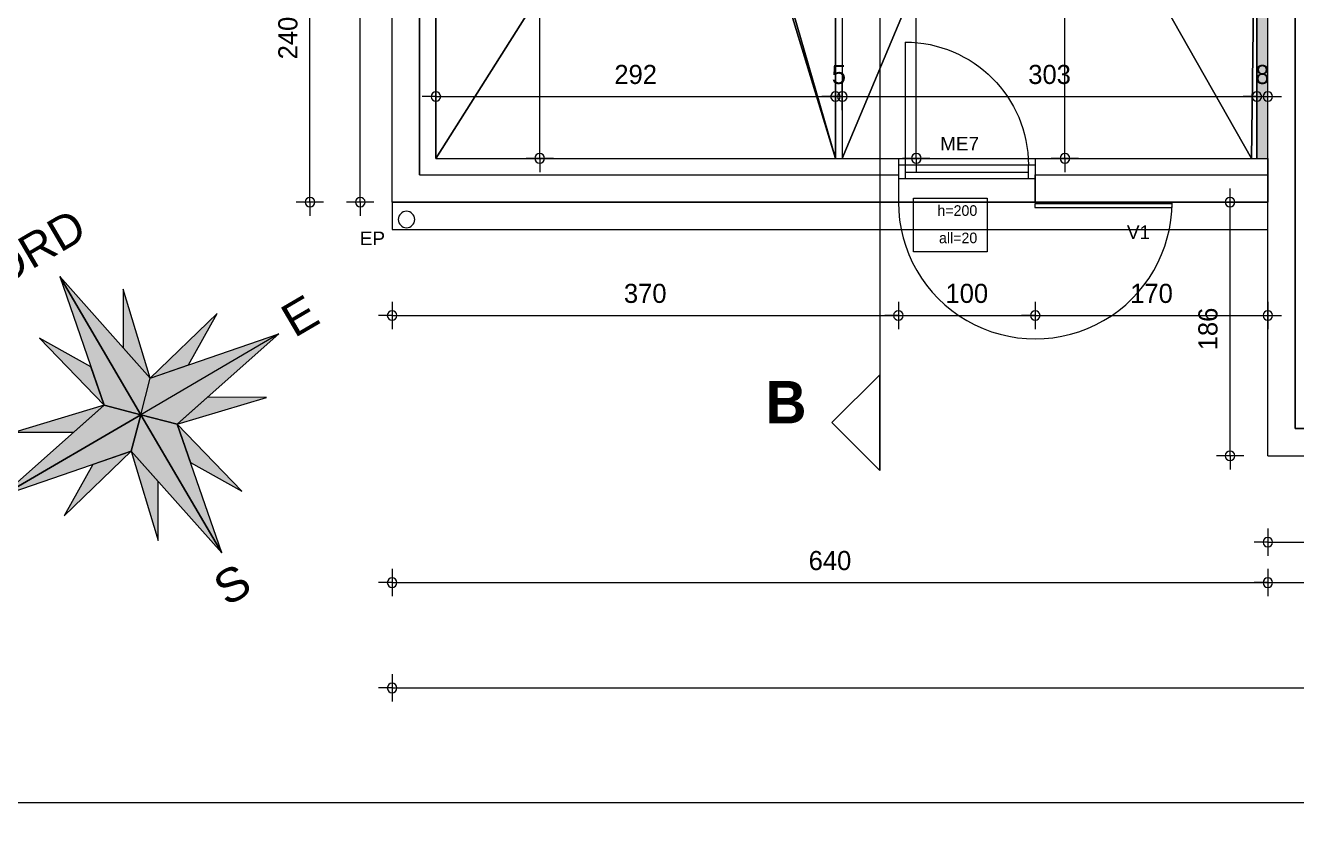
# Model space of a CAD drawing. Header units: metres. Extents: x 1.8 to 61.8, y -53.3 to -11.3.
# Drawn here: x 28.05 to 37.34, y -28.4 to -22.51 of the extents above; entities that cross this region are included whole.
import ezdxf
from ezdxf.enums import TextEntityAlignment as Align
from ezdxf.lldxf.tags import DXFTag

# ---------------------------------------------------------------- set-up
doc = ezdxf.new("R2010")
doc.units = ezdxf.units.M
doc.header["$MEASUREMENT"] = 0
for name, color, linetype in [('Calque commun', 7, 'Continuous'), ('Calque100', 7, 'Continuous'), ('Calque5', 7, 'Continuous'), ('Calque9', 7, 'Continuous'), ('Cotations', 7, 'Continuous'), ('Textes', 7, 'Continuous')]:
    doc.layers.add(name, color=color, linetype=linetype)
doc.styles.add('Arial4', font='arial.ttf', dxfattribs={"width": 1.037433, "height": 2.319387})
doc.styles.add('Arial5', font='arial.ttf', dxfattribs={"width": 1.027642, "height": 2.319387})
doc.styles.add('Arial6', font='arial.ttf', dxfattribs={"width": 0.996783, "height": 2.319387})
doc.styles.add('Arial9', font='arial.ttf', dxfattribs={"height": 0.098961})
doc.styles.add('Century Gothic10', font='GOTHIC.TTF', dxfattribs={"height": 0.077575})
doc.styles.add('Century Gothic15', font='GOTHIC.TTF', dxfattribs={"height": 0.139636})
doc.styles.add('Century Gothic6', font='GOTHICB.TTF', dxfattribs={"height": 0.31023})
tags = doc.linetypes.add('DASHDOT2', pattern=[0.5, 0.25, -0.125, 0, -0.125]).pattern_tags.tags
tags[10:11] = [DXFTag(74, 4), DXFTag(75, 0), DXFTag(340, '0'), DXFTag(46, 1.0), DXFTag(50, 0.0), DXFTag(44, 0.0), DXFTag(45, 0.0)]
tags[8:9] = [DXFTag(74, 4), DXFTag(75, 0), DXFTag(340, '0'), DXFTag(46, 1.0), DXFTag(50, 0.0), DXFTag(44, 0.0), DXFTag(45, 0.0)]
tags[6:7] = [DXFTag(74, 4), DXFTag(75, 0), DXFTag(340, '0'), DXFTag(46, 1.0), DXFTag(50, 0.0), DXFTag(44, 0.0), DXFTag(45, 0.0)]
tags[4:5] = [DXFTag(74, 4), DXFTag(75, 0), DXFTag(340, '0'), DXFTag(46, 1.0), DXFTag(50, 0.0), DXFTag(44, 0.0), DXFTag(45, 0.0)]
tags = doc.linetypes.add('HIDDEN', pattern=[0.375, 0.25, -0.125]).pattern_tags.tags
tags[6:7] = [DXFTag(74, 4), DXFTag(75, 0), DXFTag(340, '0'), DXFTag(46, 1.0), DXFTag(50, 0.0), DXFTag(44, 0.0), DXFTag(45, 0.0)]
tags[4:5] = [DXFTag(74, 4), DXFTag(75, 0), DXFTag(340, '0'), DXFTag(46, 1.0), DXFTag(50, 0.0), DXFTag(44, 0.0), DXFTag(45, 0.0)]

# ---------------------------------------------------------------- blocks, each defined once
blk = doc.blocks.new('b1000')
at = {"layer": 'Calque9', "color": 7, "linetype": 'ByBlock', "lineweight": 9}
for p, q in [((198.306, 346.166), (196.506, 336.851)), ((198.379, 335.002), (198.306, 346.166)), ((198.306, 346.166), (198.379, 335.002)), ((200.227, 336.875), (198.306, 346.166)), ((197.044, 339.633), (194.94, 343.154)), ((194.94, 343.154), (196.506, 336.851)), ((201.711, 343.198), (199.653, 339.65)), ((200.227, 336.875), (201.711, 343.198)), ((196.506, 336.851), (197.044, 339.633)), ((197.044, 339.633), (197.044, 339.633)), ((199.653, 339.65), (200.227, 336.875)), ((206.53, 338.441), (200.227, 336.875)), ((203.01, 336.337), (206.53, 338.441)), ((196.506, 336.851), (190.183, 338.335)), ((190.183, 338.335), (193.73, 336.277)), ((196.506, 336.851), (187.215, 334.93)), ((193.73, 336.277), (196.506, 336.851)), ((196.506, 336.851), (198.379, 335.002)), ((198.379, 335.002), (196.506, 336.851)), ((196.506, 336.851), (196.506, 336.851)), ((198.379, 335.002), (200.227, 336.875)), ((198.379, 335.002), (200.227, 336.875)), ((200.227, 336.875), (200.227, 336.875)), ((200.227, 336.875), (200.227, 336.875)), ((200.227, 336.875), (209.543, 335.074)), ((200.227, 336.875), (203.01, 336.337)), ((203.01, 336.337), (203.01, 336.337)), ((198.379, 335.002), (187.215, 334.93)), ((187.215, 334.93), (198.379, 335.002)), ((187.215, 334.93), (196.53, 333.129)), ((196.53, 333.129), (198.379, 335.002)), ((198.379, 335.002), (196.53, 333.129)), ((209.543, 335.074), (198.379, 335.002)), ((209.543, 335.074), (198.379, 335.002)), ((198.379, 335.002), (198.379, 335.002)), ((198.379, 335.002), (198.379, 335.002)), ((198.451, 323.838), (198.379, 335.002)), ((198.379, 335.002), (198.379, 335.002)), ((200.251, 333.154), (198.379, 335.002)), ((198.379, 335.002), (198.451, 323.838)), ((198.379, 335.002), (200.251, 333.154)), ((200.251, 333.154), (209.543, 335.074)), ((193.747, 333.667), (190.227, 331.563)), ((190.227, 331.563), (196.53, 333.129)), ((196.53, 333.129), (193.747, 333.667)), ((196.53, 333.129), (195.046, 326.806)), ((196.53, 333.129), (196.53, 333.129)), ((197.104, 330.354), (196.53, 333.129)), ((196.53, 333.129), (196.53, 333.129)), ((196.53, 333.129), (198.451, 323.838)), ((196.53, 333.129), (196.53, 333.129)), ((198.451, 323.838), (200.251, 333.154)), ((200.251, 333.154), (199.714, 330.371)), ((203.027, 333.727), (200.251, 333.154)), ((200.251, 333.154), (200.251, 333.154)), ((201.817, 326.85), (200.251, 333.154)), ((200.251, 333.154), (206.574, 331.669)), ((200.251, 333.154), (200.251, 333.154)), ((206.574, 331.669), (203.027, 333.727)), ((206.574, 331.669), (206.574, 331.669)), ((195.046, 326.806), (197.104, 330.354)), ((197.104, 330.354), (197.104, 330.354)), ((199.714, 330.371), (199.714, 330.371)), ((199.714, 330.371), (201.817, 326.85))]:
    blk.add_line(p, q, dxfattribs=at)
at = {"layer": 'Calque9', "color": 54, "linetype": 'ByBlock', "lineweight": 9}
for points in [[(198.379, 335.002), (198.306, 346.166), (196.506, 336.851)], [(199.653, 339.65), (200.227, 336.875), (201.711, 343.198)]]:
    blk.add_trace(points, dxfattribs=at)
at = {"layer": 'Calque9', "color": 51, "linetype": 'ByBlock', "lineweight": 9}
for points in [[(198.306, 346.166), (198.379, 335.002), (200.227, 336.875)], [(196.506, 336.851), (197.044, 339.633), (194.94, 343.154)]]:
    blk.add_trace(points, dxfattribs=at)
at = {"layer": 'Calque9', "color": 134, "linetype": 'ByBlock', "lineweight": 9}
for points in [[(200.227, 336.875), (203.01, 336.337), (206.53, 338.441)], [(198.379, 335.002), (200.251, 333.154), (209.543, 335.074)]]:
    blk.add_trace(points, dxfattribs=at)
at = {"layer": 'Calque9', "color": 9, "linetype": 'ByBlock', "lineweight": 9}
for points in [[(193.73, 336.277), (196.506, 336.851), (190.183, 338.335)], [(187.215, 334.93), (196.53, 333.129), (198.379, 335.002)]]:
    blk.add_trace(points, dxfattribs=at)
at = {"layer": 'Calque9', "color": 180, "linetype": 'ByBlock', "lineweight": 9}
for points in [[(187.215, 334.93), (198.379, 335.002), (196.506, 336.851)], [(190.227, 331.563), (196.53, 333.129), (193.747, 333.667)]]:
    blk.add_trace(points, dxfattribs=at)
at = {"layer": 'Calque9', "color": 4, "linetype": 'ByBlock', "lineweight": 9}
for points in [[(198.379, 335.002), (200.227, 336.875), (209.543, 335.074)], [(200.251, 333.154), (206.574, 331.669), (203.027, 333.727)]]:
    blk.add_trace(points, dxfattribs=at)
at = {"layer": 'Calque9', "color": 240, "linetype": 'ByBlock', "lineweight": 9}
for points in [[(198.379, 335.002), (196.53, 333.129), (198.451, 323.838)], [(200.251, 333.154), (199.714, 330.371), (201.817, 326.85)]]:
    blk.add_trace(points, dxfattribs=at)
at = {"layer": 'Calque9', "color": 40, "linetype": 'ByBlock', "lineweight": 9}
for points in [[(198.451, 323.838), (200.251, 333.154), (198.379, 335.002)], [(195.046, 326.806), (197.104, 330.354), (196.53, 333.129)]]:
    blk.add_trace(points, dxfattribs=at)
at = {"layer": 'Calque9', "color": 7, "linetype": 'ByBlock', "lineweight": -2}
for s, height, style, width, p in [('NORD', 2.3194, 'Arial6', 0.996783, (191.994, 346.829)), ('O', 2.319, 'Arial5', 1.027642, (182.773, 333.384)), ('E', 2.319, 'Arial4', 1.037433, (210.327, 333.563)), ('S', 2.319, 'Arial4', 1.037433, (196.87, 319.701))]:
    blk.add_text(s, height=height, rotation=0.37069, dxfattribs=dict(at, style=style, width=width)).set_placement(p, align=Align.BOTTOM_LEFT)
blk = doc.blocks.new('N')
at = {"layer": 'Calque5', "color": 0, "linetype": 'ByBlock', "lineweight": -2}
blk.add_blockref('b1000', (-197.104, -330.354), dxfattribs=at)
blk = doc.blocks.new('nordmichel')
at = {"layer": 'Calque9', "color": 0, "linetype": 'Continuous', "lineweight": -2, "xscale": 0.5, "yscale": 0.5}
blk.add_blockref('N', (-0.637, -2.324, 121.08), dxfattribs=at)
blk = doc.blocks.new('new')
at = {"layer": 'Calque commun', "color": 5, "linetype": 'Continuous', "lineweight": 9}
blk.add_arc((0, 0), 0.5, 0, 359.9994, dxfattribs=at)
blk = doc.blocks.new('new2')
at = {"layer": 'Calque commun', "color": 5, "linetype": 'Continuous', "lineweight": 9}
blk.add_arc((0, 0), 0.5, 0, 359.9994, dxfattribs=at)
blk = doc.blocks.new('DimLine52720')
at = {"layer": 'Calque commun', "color": 5, "linetype": 'Continuous', "lineweight": 9}
for p, q in [((30.5017, -14.7998), (30.5017, -14.6998)), ((30.6017, -14.7998), (30.4017, -14.7998)), ((30.5017, -23.7998), (30.5017, -14.7998)), ((30.6017, -23.7998), (30.4017, -23.7998)), ((30.5017, -23.7998), (30.5017, -23.8998))]:
    blk.add_line(p, q, dxfattribs=at)
at = {"layer": 'Calque commun', "color": 5, "linetype": 'Continuous', "lineweight": 9, "xscale": 0.07000000029802322, "yscale": 0.07000000029802322, "zscale": 0.07000000029802322, "rotation": 90}
for name, p in [('new2', (30.5017, -14.7998)), ('new', (30.5017, -23.7998))]:
    blk.add_blockref(name, p, dxfattribs=at)
at = {"layer": 'Calque commun', "color": 5, "linetype": 'Continuous', "lineweight": 9, "style": 'Century Gothic15'}
blk.add_text('900', height=0.13964, rotation=90, dxfattribs=at).set_placement((30.4517, -19.2998), align=Align.BOTTOM_CENTER)
blk = doc.blocks.new('Block52772')
at = {"layer": 'Calque commun', "color": 7, "linetype": 'Continuous', "lineweight": 18}
for p, q in [((30.7344, -20.3998), (30.7344, -14.7998)), ((30.7344, -23.7998), (30.7344, -21.3998))]:
    blk.add_line(p, q, dxfattribs=at)
at = {"layer": 'Calque commun', "color": 7, "linetype": 'Continuous', "lineweight": 9}
for p, q in [((30.9344, -20.3998), (30.9344, -14.9998)), ((31.0545, -20.3998), (31.0545, -15.1198)), ((30.9344, -23.5998), (30.9344, -21.3998)), ((31.0545, -23.4798), (31.0545, -21.3998))]:
    blk.add_line(p, q, dxfattribs=at)
blk = doc.blocks.new('Block52773')
at = {"layer": 'Calque commun', "color": 7, "linetype": 'Continuous', "lineweight": 9}
for p, q in [((31.0545, -23.4798), (34.4345, -23.4798)), ((35.4345, -23.4798), (37.1344, -23.4798)), ((37.1344, -23.4798), (37.1344, -23.7998)), ((30.9344, -23.5998), (34.4345, -23.5998)), ((35.4345, -23.5998), (37.1344, -23.5998))]:
    blk.add_line(p, q, dxfattribs=at)
at = {"layer": 'Calque commun', "color": 7, "linetype": 'Continuous', "lineweight": 18}
for p, q in [((30.7344, -23.7998), (34.4345, -23.7998)), ((35.4345, -23.7998), (37.1344, -23.7998))]:
    blk.add_line(p, q, dxfattribs=at)
blk = doc.blocks.new('new3')
at = {"layer": 'Calque commun', "color": 5, "linetype": 'Continuous', "lineweight": 9}
blk.add_arc((0, 0), 0.5, 0, 359.9994, dxfattribs=at)
blk = doc.blocks.new('new4')
at = {"layer": 'Calque commun', "color": 5, "linetype": 'Continuous', "lineweight": 9}
blk.add_arc((0, 0), 0.5, 0, 359.9994, dxfattribs=at)
blk = doc.blocks.new('DimLine52854')
at = {"layer": 'Calque commun', "color": 5, "linetype": 'Continuous', "lineweight": 9}
for p, q in [((37.1344, -26.4826), (37.1344, -26.6826)), ((43.7345, -26.4826), (43.7345, -26.6826)), ((37.1344, -26.5826), (37.0344, -26.5826)), ((37.1344, -26.5826), (43.7345, -26.5826)), ((43.7345, -26.5826), (43.8344, -26.5826))]:
    blk.add_line(p, q, dxfattribs=at)
at = {"layer": 'Calque commun', "color": 5, "linetype": 'Continuous', "lineweight": 9, "xscale": 0.07000000029802322, "yscale": 0.07000000029802322, "zscale": 0.07000000029802322}
for name, p in [('new3', (37.1344, -26.5826)), ('new4', (43.7345, -26.5826))]:
    blk.add_blockref(name, p, dxfattribs=at)
at = {"layer": 'Calque commun', "color": 5, "linetype": 'Continuous', "lineweight": 9, "style": 'Century Gothic15'}
blk.add_text('660', height=0.13964, dxfattribs=at).set_placement((40.4344, -26.5326), align=Align.BOTTOM_CENTER)
blk = doc.blocks.new('new5')
at = {"layer": 'Calque commun', "color": 5, "linetype": 'Continuous', "lineweight": 9}
blk.add_arc((0, 0), 0.5, 0, 359.9994, dxfattribs=at)
blk = doc.blocks.new('new6')
at = {"layer": 'Calque commun', "color": 5, "linetype": 'Continuous', "lineweight": 9}
blk.add_arc((0, 0), 0.5, 0, 359.9994, dxfattribs=at)
blk = doc.blocks.new('DimLine52860')
at = {"layer": 'Calque commun', "color": 5, "linetype": 'Continuous', "lineweight": 9}
for p, q in [((30.7344, -26.4826), (30.7344, -26.6826)), ((37.1345, -26.4826), (37.1345, -26.6826)), ((30.7344, -26.5826), (30.6344, -26.5826)), ((30.7344, -26.5826), (37.1345, -26.5826)), ((37.1345, -26.5826), (37.2345, -26.5826))]:
    blk.add_line(p, q, dxfattribs=at)
at = {"layer": 'Calque commun', "color": 5, "linetype": 'Continuous', "lineweight": 9, "xscale": 0.07000000029802322, "yscale": 0.07000000029802322, "zscale": 0.07000000029802322}
for name, p in [('new5', (30.7345, -26.5826)), ('new6', (37.1345, -26.5826))]:
    blk.add_blockref(name, p, dxfattribs=at)
at = {"layer": 'Calque commun', "color": 5, "linetype": 'Continuous', "lineweight": 9, "style": 'Century Gothic15'}
blk.add_text('640', height=0.13964, dxfattribs=at).set_placement((33.9345, -26.5326), align=Align.BOTTOM_CENTER)
blk = doc.blocks.new('new7')
at = {"layer": 'Calque commun', "color": 5, "linetype": 'Continuous', "lineweight": 9}
blk.add_arc((0, 0), 0.5, 0, 359.9994, dxfattribs=at)
blk = doc.blocks.new('DimLine52870')
at = {"layer": 'Calque commun', "color": 5, "linetype": 'Continuous', "lineweight": 9}
for p, q in [((30.7344, -27.253), (30.7344, -27.453)), ((30.7344, -27.353), (30.6344, -27.353)), ((30.7344, -27.353), (50.1344, -27.353))]:
    blk.add_line(p, q, dxfattribs=at)
at = {"layer": 'Calque commun', "color": 5, "linetype": 'Continuous', "lineweight": 9, "xscale": 0.07000000029802322, "yscale": 0.07000000029802322, "zscale": 0.07000000029802322}
blk.add_blockref('new7', (30.7345, -27.353), dxfattribs=at)
blk = doc.blocks.new('Block54734')
at = {"layer": 'Calque commun', "color": 7, "linetype": 'Continuous', "lineweight": 18}
blk.add_line((37.1344, -25.6552), (37.1344, -16.6552), dxfattribs=at)
at = {"layer": 'Calque commun', "color": 7, "linetype": 'Continuous', "lineweight": 9}
for p, q in [((37.3344, -25.4552), (37.3344, -16.8552)), ((37.4545, -25.3352), (37.4545, -16.9752))]:
    blk.add_line(p, q, dxfattribs=at)
blk = doc.blocks.new('Block54737')
at = {"layer": 'Calque commun', "color": 7, "linetype": 'Continuous', "lineweight": 9}
for p, q in [((37.4545, -25.3352), (38.3323, -25.3352)), ((39.5323, -25.3352), (41.3298, -25.3352)), ((42.5298, -25.3352), (43.4144, -25.3352)), ((37.3344, -25.4552), (38.3323, -25.4552)), ((39.5323, -25.4552), (41.3298, -25.4552)), ((42.5298, -25.4552), (43.5344, -25.4552))]:
    blk.add_line(p, q, dxfattribs=at)
at = {"layer": 'Calque commun', "color": 7, "linetype": 'Continuous', "lineweight": 18}
for p, q in [((37.1344, -25.6552), (38.3323, -25.6552)), ((39.5323, -25.6552), (41.3298, -25.6552)), ((42.5298, -25.6552), (43.7344, -25.6552))]:
    blk.add_line(p, q, dxfattribs=at)
blk = doc.blocks.new('@PRES_1_$$_1-16')
at = {"layer": 'Calque commun', "color": 5, "linetype": 'Continuous', "lineweight": 9}
for p, q in [((0, 0.32), (1, 0.32)), ((1, 0.15), (0, 0.15)), ((0.05, 0.05), (0.05, 0.15)), ((0.05, 0.1), (0.95, 0.1)), ((0.95, 0.15), (0.95, 0.05)), ((1, 0.05), (0, 0.05)), ((0, 0), (1, 0))]:
    blk.add_line(p, q, dxfattribs=at)
blk = doc.blocks.new('@PRES_1_$$_1-17')
at = {"layer": 'Calque commun', "color": 0, "linetype": 'ByBlock', "lineweight": -2}
blk.add_line((0, 0), (0, 0.32), dxfattribs=at)
blk = doc.blocks.new('@PRES_1_$$_1-18')
at = {"layer": 'Calque commun', "color": 0, "linetype": 'ByBlock', "lineweight": -2}
blk.add_line((0, 0), (0, 0.32), dxfattribs=at)
blk = doc.blocks.new('INTER_2D_COMB6')
at = {"layer": 'Calque commun', "color": 0, "linetype": 'ByBlock', "lineweight": -2}
blk.add_blockref('@PRES_1_$$_1-16', (0, 0), dxfattribs=at)
at = {"layer": 'Calque commun', "color": 7, "linetype": 'Continuous', "lineweight": 9}
blk.add_blockref('@PRES_1_$$_1-17', (0, 0), dxfattribs=at)
at = {"layer": 'Calque commun', "color": 7, "linetype": 'Continuous', "lineweight": 9, "extrusion": (0, 0, -1), "xscale": -1, "yscale": -1, "zscale": -1, "rotation": -180}
blk.add_blockref('@PRES_1_$$_1-18', (-1, 0), dxfattribs=at)
blk = doc.blocks.new('PLACED_COMB6')
at = {"layer": 'Calque commun', "color": 0, "linetype": 'ByBlock', "lineweight": -2}
blk.add_blockref('INTER_2D_COMB6', (0, 0), dxfattribs=at)
blk = doc.blocks.new('new79')
at = {"layer": 'Calque commun', "color": 5, "linetype": 'Continuous', "lineweight": 9}
blk.add_arc((0, 0), 0.5, 0, 359.9994, dxfattribs=at)
blk = doc.blocks.new('new80')
at = {"layer": 'Calque commun', "color": 5, "linetype": 'Continuous', "lineweight": 9}
blk.add_arc((0, 0), 0.5, 0, 359.9994, dxfattribs=at)
blk = doc.blocks.new('DimLine55392')
at = {"layer": 'Calque commun', "color": 5, "linetype": 'Continuous', "lineweight": 9}
for p, q in [((30.7344, -24.5288), (30.7344, -24.7288)), ((34.4345, -24.5288), (34.4345, -24.7288)), ((30.7344, -24.6288), (30.6344, -24.6288)), ((30.7344, -24.6288), (34.4345, -24.6288)), ((34.4345, -24.6288), (34.5345, -24.6288))]:
    blk.add_line(p, q, dxfattribs=at)
at = {"layer": 'Calque commun', "color": 5, "linetype": 'Continuous', "lineweight": 9, "xscale": 0.07000000029802322, "yscale": 0.07000000029802322, "zscale": 0.07000000029802322}
for name, p in [('new79', (30.7344, -24.6288)), ('new80', (34.4345, -24.6288))]:
    blk.add_blockref(name, p, dxfattribs=at)
at = {"layer": 'Calque commun', "color": 5, "linetype": 'Continuous', "lineweight": 9, "style": 'Century Gothic15'}
blk.add_text('370', height=0.13964, dxfattribs=at).set_placement((32.5844, -24.5788), align=Align.BOTTOM_CENTER)
blk = doc.blocks.new('new81')
at = {"layer": 'Calque commun', "color": 5, "linetype": 'Continuous', "lineweight": 9}
blk.add_arc((0, 0), 0.5, 0, 359.9994, dxfattribs=at)
blk = doc.blocks.new('new82')
at = {"layer": 'Calque commun', "color": 5, "linetype": 'Continuous', "lineweight": 9}
blk.add_arc((0, 0), 0.5, 0, 359.9994, dxfattribs=at)
blk = doc.blocks.new('DimLine55400')
at = {"layer": 'Calque commun', "color": 5, "linetype": 'Continuous', "lineweight": 9}
for p, q in [((34.4345, -24.5288), (34.4345, -24.7288)), ((35.4345, -24.5288), (35.4345, -24.7288)), ((34.4345, -24.6288), (34.3345, -24.6288)), ((34.4345, -24.6288), (35.4345, -24.6288)), ((35.4345, -24.6288), (35.5345, -24.6288))]:
    blk.add_line(p, q, dxfattribs=at)
at = {"layer": 'Calque commun', "color": 5, "linetype": 'Continuous', "lineweight": 9, "xscale": 0.07000000029802322, "yscale": 0.07000000029802322, "zscale": 0.07000000029802322}
for name, p in [('new81', (34.4345, -24.6288)), ('new82', (35.4345, -24.6288))]:
    blk.add_blockref(name, p, dxfattribs=at)
at = {"layer": 'Calque commun', "color": 5, "linetype": 'Continuous', "lineweight": 9, "style": 'Century Gothic15'}
blk.add_text('100', height=0.13964, dxfattribs=at).set_placement((34.9345, -24.5788), align=Align.BOTTOM_CENTER)
blk = doc.blocks.new('new83')
at = {"layer": 'Calque commun', "color": 5, "linetype": 'Continuous', "lineweight": 9}
blk.add_arc((0, 0), 0.5, 0, 359.9994, dxfattribs=at)
blk = doc.blocks.new('new84')
at = {"layer": 'Calque commun', "color": 5, "linetype": 'Continuous', "lineweight": 9}
blk.add_arc((0, 0), 0.5, 0, 359.9994, dxfattribs=at)
blk = doc.blocks.new('DimLine55408')
at = {"layer": 'Calque commun', "color": 5, "linetype": 'Continuous', "lineweight": 9}
for p, q in [((35.4345, -24.5288), (35.4345, -24.7288)), ((37.1344, -24.5288), (37.1344, -24.7288)), ((35.4345, -24.6288), (35.3345, -24.6288)), ((35.4345, -24.6288), (37.1344, -24.6288)), ((37.1344, -24.6288), (37.2344, -24.6288))]:
    blk.add_line(p, q, dxfattribs=at)
at = {"layer": 'Calque commun', "color": 5, "linetype": 'Continuous', "lineweight": 9, "xscale": 0.07000000029802322, "yscale": 0.07000000029802322, "zscale": 0.07000000029802322}
for name, p in [('new83', (35.4345, -24.6288)), ('new84', (37.1344, -24.6288))]:
    blk.add_blockref(name, p, dxfattribs=at)
at = {"layer": 'Calque commun', "color": 5, "linetype": 'Continuous', "lineweight": 9, "style": 'Century Gothic15'}
blk.add_text('170', height=0.13964, dxfattribs=at).set_placement((36.2844, -24.5788), align=Align.BOTTOM_CENTER)
blk = doc.blocks.new('new85')
at = {"layer": 'Calque commun', "color": 5, "linetype": 'Continuous', "lineweight": 9}
blk.add_arc((0, 0), 0.5, 0, 359.9994, dxfattribs=at)
blk = doc.blocks.new('new86')
at = {"layer": 'Calque commun', "color": 5, "linetype": 'Continuous', "lineweight": 9}
blk.add_arc((0, 0), 0.5, 0, 359.9994, dxfattribs=at)
blk = doc.blocks.new('DimLine55422')
at = {"layer": 'Calque commun', "color": 5, "linetype": 'Continuous', "lineweight": 9}
for p, q in [((37.1344, -26.1865), (37.1344, -26.3865)), ((38.3323, -26.1865), (38.3323, -26.3865)), ((37.1344, -26.2865), (37.0344, -26.2865)), ((37.1344, -26.2865), (38.3323, -26.2865)), ((38.3323, -26.2865), (38.4323, -26.2865))]:
    blk.add_line(p, q, dxfattribs=at)
at = {"layer": 'Calque commun', "color": 5, "linetype": 'Continuous', "lineweight": 9, "xscale": 0.07000000029802322, "yscale": 0.07000000029802322, "zscale": 0.07000000029802322}
for name, p in [('new85', (37.1344, -26.2865)), ('new86', (38.3323, -26.2865))]:
    blk.add_blockref(name, p, dxfattribs=at)
at = {"layer": 'Calque commun', "color": 5, "linetype": 'Continuous', "lineweight": 9, "style": 'Century Gothic15'}
blk.add_text('120', height=0.13964, dxfattribs=at).set_placement((37.7334, -26.2365), align=Align.BOTTOM_CENTER)
blk = doc.blocks.new('new139')
at = {"layer": 'Calque commun', "color": 5, "linetype": 'Continuous', "lineweight": 9}
blk.add_arc((0, 0), 0.5, 0, 359.9994, dxfattribs=at)
blk = doc.blocks.new('new140')
at = {"layer": 'Calque commun', "color": 5, "linetype": 'Continuous', "lineweight": 9}
blk.add_arc((0, 0), 0.5, 0, 359.9994, dxfattribs=at)
blk = doc.blocks.new('DimLine55833')
at = {"layer": 'Calque commun', "color": 5, "linetype": 'Continuous', "lineweight": 9}
for p, q in [((36.8581, -23.7998), (36.8581, -23.6998)), ((36.9581, -23.7998), (36.7581, -23.7998)), ((36.8581, -25.6552), (36.8581, -23.7998)), ((36.9581, -25.6552), (36.7581, -25.6552)), ((36.8581, -25.6552), (36.8581, -25.7552))]:
    blk.add_line(p, q, dxfattribs=at)
at = {"layer": 'Calque commun', "color": 5, "linetype": 'Continuous', "lineweight": 9, "xscale": 0.07000000029802322, "yscale": 0.07000000029802322, "zscale": 0.07000000029802322, "rotation": 90}
for name, p in [('new140', (36.8581, -23.7998)), ('new139', (36.8581, -25.6552))]:
    blk.add_blockref(name, p, dxfattribs=at)
at = {"layer": 'Calque commun', "color": 5, "linetype": 'Continuous', "lineweight": 9, "style": 'Century Gothic15'}
blk.add_text('186', height=0.13964, rotation=90, dxfattribs=at).set_placement((36.8081, -24.7275), align=Align.BOTTOM_CENTER)
blk = doc.blocks.new('fleche08')
at = {"layer": 'Calque100', "color": 6, "linetype": 'Continuous', "lineweight": 18}
mesh = blk.add_polyface(dxfattribs=at)
corners = [(-0.35, -0.35), (0, 0), (0.35, -0.35)]
mesh.append_faces([[corners[k] for k in face] for face in [(0, 1, 2)]], dxfattribs={"color": 6})
blk = doc.blocks.new('new293')
at = {"layer": 'Calque commun', "color": 5, "linetype": 'Continuous', "lineweight": 9}
blk.add_arc((0, 0), 0.5, 0, 359.9994, dxfattribs=at)
blk = doc.blocks.new('new294')
at = {"layer": 'Calque commun', "color": 5, "linetype": 'Continuous', "lineweight": 9}
blk.add_arc((0, 0), 0.5, 0, 359.9994, dxfattribs=at)
blk = doc.blocks.new('DimLine59250')
at = {"layer": 'Calque commun', "color": 5, "linetype": 'Continuous', "lineweight": 9}
for p, q in [((30.1341, -21.3998), (30.1341, -21.2998)), ((30.2341, -21.3998), (30.0341, -21.3998)), ((30.1341, -23.7998), (30.1341, -21.3998)), ((30.2341, -23.7998), (30.0341, -23.7998)), ((30.1341, -23.7998), (30.1341, -23.8998))]:
    blk.add_line(p, q, dxfattribs=at)
at = {"layer": 'Calque commun', "color": 5, "linetype": 'Continuous', "lineweight": 9, "xscale": 0.07000000029802322, "yscale": 0.07000000029802322, "zscale": 0.07000000029802322, "rotation": 90}
for name, p in [('new294', (30.1341, -21.3998)), ('new293', (30.1341, -23.7998))]:
    blk.add_blockref(name, p, dxfattribs=at)
at = {"layer": 'Calque commun', "color": 5, "linetype": 'Continuous', "lineweight": 9, "style": 'Century Gothic15'}
blk.add_text('240', height=0.13964, rotation=90, dxfattribs=at).set_placement((30.0841, -22.5998), align=Align.BOTTOM_CENTER)
blk = doc.blocks.new('xmodule1pdniv1')
at = {"layer": 'Calque commun', "color": 5, "linetype": 'Continuous', "lineweight": 9}
blk.add_arc((0, 0), 0.5, 0, 359.9994, dxfattribs=at)
blk = doc.blocks.new('xmodule1pdniv1-2')
at = {"layer": 'Calque commun', "color": 5, "linetype": 'Continuous', "lineweight": 9}
blk.add_arc((0, 0), 0.5, 0, 359.9994, dxfattribs=at)
blk = doc.blocks.new('DimLine53606-2')
at = {"layer": 'Calque commun', "color": 5, "linetype": 'Continuous', "lineweight": 9}
for p, q in [((31.0238, -23.999), (31.0238, -23.799)), ((33.9437, -23.999), (33.9437, -23.799)), ((31.0238, -23.899), (30.9238, -23.899)), ((31.0238, -23.899), (33.9437, -23.899)), ((33.9437, -23.899), (34.0437, -23.899))]:
    blk.add_line(p, q, dxfattribs=at)
at = {"layer": 'Calque commun', "color": 5, "linetype": 'Continuous', "lineweight": 9, "xscale": 0.07000000029802322, "yscale": 0.07000000029802322, "zscale": 0.07000000029802322}
for name, p in [('xmodule1pdniv1', (31.0238, -23.899)), ('xmodule1pdniv1-2', (33.9437, -23.899))]:
    blk.add_blockref(name, p, dxfattribs=at)
at = {"layer": 'Calque commun', "color": 5, "linetype": 'Continuous', "lineweight": 9, "style": 'Century Gothic15'}
blk.add_text('292', height=0.13964, dxfattribs=at).set_placement((32.4838, -23.849), align=Align.BOTTOM_CENTER)
blk = doc.blocks.new('xmodule1pdniv1-3')
at = {"layer": 'Calque commun', "color": 5, "linetype": 'Continuous', "lineweight": 9}
blk.add_arc((0, 0), 0.5, 0, 359.9994, dxfattribs=at)
blk = doc.blocks.new('xmodule1pdniv1-4')
at = {"layer": 'Calque commun', "color": 5, "linetype": 'Continuous', "lineweight": 9}
blk.add_arc((0, 0), 0.5, 0, 359.9994, dxfattribs=at)
blk = doc.blocks.new('DimLine53614-2')
at = {"layer": 'Calque commun', "color": 5, "linetype": 'Continuous', "lineweight": 9}
for p, q in [((33.9437, -23.999), (33.9437, -23.799)), ((33.9938, -23.999), (33.9938, -23.799)), ((33.9437, -23.899), (33.8438, -23.899)), ((33.9437, -23.899), (33.9938, -23.899)), ((33.9938, -23.899), (34.0938, -23.899))]:
    blk.add_line(p, q, dxfattribs=at)
at = {"layer": 'Calque commun', "color": 5, "linetype": 'Continuous', "lineweight": 9, "xscale": 0.07000000029802322, "yscale": 0.07000000029802322, "zscale": 0.07000000029802322}
for name, p in [('xmodule1pdniv1-3', (33.9437, -23.899)), ('xmodule1pdniv1-4', (33.9938, -23.899))]:
    blk.add_blockref(name, p, dxfattribs=at)
at = {"layer": 'Calque commun', "color": 5, "linetype": 'Continuous', "lineweight": 9, "style": 'Century Gothic15'}
blk.add_text('5', height=0.1396, dxfattribs=at).set_placement((33.9688, -23.849), align=Align.BOTTOM_CENTER)
blk = doc.blocks.new('xmodule1pdniv1-5')
at = {"layer": 'Calque commun', "color": 5, "linetype": 'Continuous', "lineweight": 9}
blk.add_arc((0, 0), 0.5, 0, 359.9994, dxfattribs=at)
blk = doc.blocks.new('xmodule1pdniv1-6')
at = {"layer": 'Calque commun', "color": 5, "linetype": 'Continuous', "lineweight": 9}
blk.add_arc((0, 0), 0.5, 0, 359.9994, dxfattribs=at)
blk = doc.blocks.new('DimLine53622-2')
at = {"layer": 'Calque commun', "color": 5, "linetype": 'Continuous', "lineweight": 9}
for p, q in [((33.9938, -23.999), (33.9938, -23.799)), ((37.0237, -23.999), (37.0237, -23.799)), ((33.9938, -23.899), (33.8938, -23.899)), ((33.9938, -23.899), (37.0237, -23.899)), ((37.0237, -23.899), (37.1237, -23.899))]:
    blk.add_line(p, q, dxfattribs=at)
at = {"layer": 'Calque commun', "color": 5, "linetype": 'Continuous', "lineweight": 9, "xscale": 0.07000000029802322, "yscale": 0.07000000029802322, "zscale": 0.07000000029802322}
for name, p in [('xmodule1pdniv1-5', (33.9938, -23.899)), ('xmodule1pdniv1-6', (37.0237, -23.899))]:
    blk.add_blockref(name, p, dxfattribs=at)
at = {"layer": 'Calque commun', "color": 5, "linetype": 'Continuous', "lineweight": 9, "style": 'Century Gothic15'}
blk.add_text('303', height=0.13964, dxfattribs=at).set_placement((35.5087, -23.849), align=Align.BOTTOM_CENTER)
blk = doc.blocks.new('xmodule1pdniv1-7')
at = {"layer": 'Calque commun', "color": 5, "linetype": 'Continuous', "lineweight": 9}
blk.add_arc((0, 0), 0.5, 0, 359.9994, dxfattribs=at)
blk = doc.blocks.new('xmodule1pdniv1-8')
at = {"layer": 'Calque commun', "color": 5, "linetype": 'Continuous', "lineweight": 9}
blk.add_arc((0, 0), 0.5, 0, 359.9994, dxfattribs=at)
blk = doc.blocks.new('DimLine53630-2')
at = {"layer": 'Calque commun', "color": 5, "linetype": 'Continuous', "lineweight": 9}
for p, q in [((31.7823, -21.2312), (31.7823, -21.1312)), ((31.8823, -21.2312), (31.6823, -21.2312)), ((31.7823, -24.3512), (31.7823, -21.2312)), ((31.8823, -24.3512), (31.6823, -24.3512)), ((31.7823, -24.3512), (31.7823, -24.4512))]:
    blk.add_line(p, q, dxfattribs=at)
at = {"layer": 'Calque commun', "color": 5, "linetype": 'Continuous', "lineweight": 9, "xscale": 0.07000000029802322, "yscale": 0.07000000029802322, "zscale": 0.07000000029802322, "rotation": 90}
for name, p in [('xmodule1pdniv1-8', (31.7823, -21.2312)), ('xmodule1pdniv1-7', (31.7823, -24.3512))]:
    blk.add_blockref(name, p, dxfattribs=at)
at = {"layer": 'Calque commun', "color": 5, "linetype": 'Continuous', "lineweight": 9, "style": 'Century Gothic15'}
blk.add_text('312', height=0.13964, rotation=90, dxfattribs=at).set_placement((31.7323, -22.7912), align=Align.BOTTOM_CENTER)
blk = doc.blocks.new('xmodule1pdniv1-35')
at = {"layer": 'Calque commun', "color": 5, "linetype": 'Continuous', "lineweight": 9}
blk.add_arc((0, 0), 0.5, 0, 359.9994, dxfattribs=at)
blk = doc.blocks.new('xmodule1pdniv1-36')
at = {"layer": 'Calque commun', "color": 5, "linetype": 'Continuous', "lineweight": 9}
blk.add_arc((0, 0), 0.5, 0, 359.9994, dxfattribs=at)
blk = doc.blocks.new('DimLine53742-2')
at = {"layer": 'Calque commun', "color": 5, "linetype": 'Continuous', "lineweight": 9}
for p, q in [((34.5347, -20.6312), (34.5347, -20.5312)), ((34.6347, -20.6312), (34.4347, -20.6312)), ((34.5347, -24.3512), (34.5347, -20.6312)), ((34.6347, -24.3512), (34.4347, -24.3512)), ((34.5347, -24.3512), (34.5347, -24.4512))]:
    blk.add_line(p, q, dxfattribs=at)
at = {"layer": 'Calque commun', "color": 5, "linetype": 'Continuous', "lineweight": 9, "xscale": 0.07000000029802322, "yscale": 0.07000000029802322, "zscale": 0.07000000029802322, "rotation": 90}
for name, p in [('xmodule1pdniv1-36', (34.5347, -20.6312)), ('xmodule1pdniv1-35', (34.5347, -24.3512))]:
    blk.add_blockref(name, p, dxfattribs=at)
at = {"layer": 'Calque commun', "color": 5, "linetype": 'Continuous', "lineweight": 9, "style": 'Century Gothic15'}
blk.add_text('372', height=0.13964, rotation=90.00006, dxfattribs=at).set_placement((34.4847, -22.4912), align=Align.BOTTOM_CENTER)
blk = doc.blocks.new('xmodule1pdniv1-45')
at = {"layer": 'Calque commun', "color": 5, "linetype": 'Continuous', "lineweight": 9}
blk.add_arc((0, 0), 0.5, 0, 359.9994, dxfattribs=at)
blk = doc.blocks.new('xmodule1pdniv1-46')
at = {"layer": 'Calque commun', "color": 5, "linetype": 'Continuous', "lineweight": 9}
blk.add_arc((0, 0), 0.5, 0, 359.9994, dxfattribs=at)
blk = doc.blocks.new('DimLine53782-2')
at = {"layer": 'Calque commun', "color": 5, "linetype": 'Continuous', "lineweight": 9}
for p, q in [((35.6209, -21.3187), (35.6209, -21.2187)), ((35.5209, -21.3187), (35.7209, -21.3187)), ((35.6209, -24.3512), (35.6209, -21.3187)), ((35.7209, -24.3512), (35.5209, -24.3512)), ((35.6209, -24.3512), (35.6209, -24.4512))]:
    blk.add_line(p, q, dxfattribs=at)
at = {"layer": 'Calque commun', "color": 5, "linetype": 'Continuous', "lineweight": 9, "xscale": 0.07000000029802322, "yscale": 0.07000000029802322, "zscale": 0.07000000029802322, "rotation": 90}
for name, p in [('xmodule1pdniv1-46', (35.6209, -21.3187)), ('xmodule1pdniv1-45', (35.6209, -24.3512))]:
    blk.add_blockref(name, p, dxfattribs=at)
at = {"layer": 'Calque commun', "color": 5, "linetype": 'Continuous', "lineweight": 9, "style": 'Century Gothic15'}
blk.add_text('303', height=0.13964, rotation=90, dxfattribs=at).set_placement((35.5709, -22.8349), align=Align.BOTTOM_CENTER)
blk = doc.blocks.new('xmodule1pdniv1-125')
at = {"layer": 'Calque commun', "color": 5, "linetype": 'Continuous', "lineweight": 9}
blk.add_arc((0, 0), 0.5, 0, 359.9994, dxfattribs=at)
blk = doc.blocks.new('xmodule1pdniv1-126')
at = {"layer": 'Calque commun', "color": 5, "linetype": 'Continuous', "lineweight": 9}
blk.add_arc((0, 0), 0.5, 0, 359.9994, dxfattribs=at)
blk = doc.blocks.new('DimLine61108')
at = {"layer": 'Calque commun', "color": 5, "linetype": 'Continuous', "lineweight": 9}
for p, q in [((37.0237, -23.999), (37.0237, -23.799)), ((37.1037, -23.999), (37.1037, -23.799)), ((37.0237, -23.899), (36.9237, -23.899)), ((37.0237, -23.899), (37.1037, -23.899)), ((37.1037, -23.899), (37.2037, -23.899))]:
    blk.add_line(p, q, dxfattribs=at)
at = {"layer": 'Calque commun', "color": 5, "linetype": 'Continuous', "lineweight": 9, "xscale": 0.07000000029802322, "yscale": 0.07000000029802322, "zscale": 0.07000000029802322}
for name, p in [('xmodule1pdniv1-125', (37.0237, -23.899)), ('xmodule1pdniv1-126', (37.1037, -23.899))]:
    blk.add_blockref(name, p, dxfattribs=at)
at = {"layer": 'Calque commun', "color": 5, "linetype": 'Continuous', "lineweight": 9, "style": 'Century Gothic15'}
blk.add_text('8', height=0.1396, dxfattribs=at).set_placement((37.0637, -23.849), align=Align.BOTTOM_CENTER)
blk = doc.blocks.new('xmodule1pdniv1-127')
at = {"layer": 'Calque commun', "color": 15, "linetype": 'Continuous', "lineweight": 18}
for p, q in [((33.9439, -20.6312), (33.9437, -24.3512)), ((33.9939, -20.6313), (33.9938, -24.3512)), ((33.9437, -24.3512), (33.9938, -24.3512))]:
    blk.add_line(p, q, dxfattribs=at)
at = {"layer": 'Calque commun', "color": 91, "linetype": 'Continuous', "lineweight": 9}
blk.add_trace([(37.1037, -24.3512), (37.0237, -24.3512), (37.1037, -19.5687), (37.0237, -19.5687)], dxfattribs=at)
at = {"layer": 'Calque commun', "color": 5, "linetype": 'Continuous', "lineweight": 9}
for name in ['DimLine53742-2', 'DimLine53630-2', 'DimLine53782-2', 'DimLine53606-2', 'DimLine53614-2', 'DimLine53622-2', 'DimLine61108']:
    blk.add_blockref(name, (0, 0), dxfattribs=at)
at = {"layer": 'Calque commun', "color": 9, "linetype": 'Continuous', "lineweight": 9}
mesh = blk.add_polyface(dxfattribs=at)
corners = [(33.0438, -21.2312), (33.9437, -24.3512), (33.9437, -20.6312), (31.0238, -21.3187), (31.0238, -24.3512), (32.9937, -21.2312), (33.0437, -20.6312), (31.0237, -20.6312), (32.9937, -20.6312)]
mesh.append_faces([[corners[k] for k in face] for face in [(1, 5, 4)]], dxfattribs={"vtx0": -1, "vtx1": -1, "color": 9})
mesh.append_faces([[corners[k] for k in face] for face in [(0, 1, 2)]], dxfattribs={"vtx0": -1, "vtx2": -1, "color": 9})
mesh.append_faces([[corners[k] for k in face] for face in [(6, 0, 2)]], dxfattribs={"vtx1": -1, "color": 9})
mesh.append_faces([[corners[k] for k in face] for face in [(3, 4, 5), (0, 5, 1), (7, 3, 5)]], dxfattribs={"vtx1": -1, "vtx2": -1, "color": 9})
mesh.append_faces([[corners[k] for k in face] for face in [(5, 8, 7)]], dxfattribs={"vtx2": -1, "color": 9})
mesh = blk.add_polyface(dxfattribs=at)
corners = [(33.9937, -20.6312), (35.2638, -21.3187), (35.2638, -20.6312), (37.0237, -24.3512), (37.0237, -21.3187), (36.9837, -24.3512), (33.9938, -24.3512), (37.0237, -21.3142)]
mesh.append_faces([[corners[k] for k in face] for face in [(0, 1, 2)]], dxfattribs={"vtx0": -1, "color": 9})
mesh.append_faces([[corners[k] for k in face] for face in [(3, 4, 5), (5, 1, 6)]], dxfattribs={"vtx0": -1, "vtx1": -1, "color": 9})
mesh.append_faces([[corners[k] for k in face] for face in [(4, 1, 5), (0, 6, 1)]], dxfattribs={"vtx1": -1, "vtx2": -1, "color": 9})
mesh.append_faces([[corners[k] for k in face] for face in [(3, 7, 4)]], dxfattribs={"vtx2": -1, "color": 9})

msp = doc.modelspace()

# ---------------------------------------------------------------- linework, layer by layer
at = {"layer": 'Calque commun', "color": 12, "linetype": 'Continuous', "lineweight": 18}
for p, q in [((37.3344, -16.8552), (37.3344, -25.4552)), ((37.3344, -25.4552), (37.3344, -18.4906)), ((35.4345, -23.5998), (37.1344, -23.5998)), ((35.4345, -23.7998), (35.4345, -23.5998)), ((38.3323, -25.4552), (37.3344, -25.4552))]:
    msp.add_line(p, q, dxfattribs=at)
at = {"layer": 'Calque commun', "color": 7, "linetype": 'HIDDEN', "lineweight": 9}
msp.add_line((34.4845, -22.6298), (34.4845, -23.5298), dxfattribs=at)
at = {"layer": 'Calque commun', "color": 12, "linetype": 'Continuous', "lineweight": 18}
msp.add_polyline3d([(30.9344, -21.3998, 0), (30.9344, -23.5998, 0), (34.4345, -23.5998, 0), (34.4345, -23.7998, 0)], dxfattribs=at)
at = {"layer": 'Calque commun', "color": 7, "linetype": 'HIDDEN', "lineweight": 9, "extrusion": (0, 0, -1)}
msp.add_arc((-34.4845, -23.5298), 0.9, 90, 180, dxfattribs=at)
at = {"layer": 'Calque commun', "color": 11, "linetype": 'Continuous', "lineweight": 18}
msp.add_arc((30.8395, -23.927), 0.06, 90, 89.99941, dxfattribs=at)
at = {"layer": 'Calque commun', "color": 7, "linetype": 'Continuous', "lineweight": 9}
msp.add_arc((35.4345, -23.7998), 1, 180, 0.00001, dxfattribs=at)
at = {"layer": 'Cotations', "color": 7, "linetype": 'Continuous', "lineweight": 9}
msp.add_line((1.7636, -28.1894), (61.7636, -28.1894), dxfattribs=at)
at = {"layer": 'Cotations', "color": 1, "linetype": 'DASHDOT2', "lineweight": 18, "flags": 128}
msp.add_lwpolyline([(34.2986, -12.4114), (34.2986, -25.7623), (34.2986, -25.7623)], dxfattribs=at)

# ---------------------------------------------------------------- block references
at = {"layer": 'Calque commun', "color": 5, "linetype": 'Continuous', "lineweight": 9}
for name in ['DimLine52720', 'DimLine59250', 'DimLine55833', 'DimLine55392', 'DimLine55400', 'DimLine55408', 'DimLine55422', 'DimLine52860', 'DimLine52854', 'DimLine52870']:
    msp.add_blockref(name, (0, 0), dxfattribs=at)
at = {"layer": 'Calque commun', "color": 0, "linetype": 'ByBlock', "lineweight": -2}
for name, p in [('Block52772', (0, 0)), ('xmodule1pdniv1-127', (0.0307, 0.8714)), ('Block54734', (0, 0)), ('Block52773', (0, 0)), ('Block54737', (0, 0))]:
    msp.add_blockref(name, p, dxfattribs=at)
at = {"layer": 'Calque commun', "color": 0, "linetype": 'ByBlock', "lineweight": -2, "xscale": 0.2097151964587453, "yscale": 0.2097151835540479, "zscale": 0.2097152024507523, "rotation": 30.0006661265802}
msp.add_blockref('nordmichel', (28.897, -25.3547), dxfattribs=at)
at = {"layer": 'Calque commun', "color": 0, "linetype": 'ByBlock', "lineweight": -2, "extrusion": (0, 0, -1), "xscale": -1, "yscale": -1, "zscale": -1}
msp.add_blockref('PLACED_COMB6', (-34.4345, -23.4798), dxfattribs=at)
at = {"layer": 'Calque commun', "color": 0, "linetype": 'ByBlock', "lineweight": -2, "extrusion": (0, 0, -1), "xscale": -1, "yscale": -1, "zscale": -1, "rotation": 90.00000000000001}
msp.add_blockref('fleche08', (-33.9486, -25.4123), dxfattribs=at)

# ---------------------------------------------------------------- texts
at = {"layer": 'Calque commun', "color": 5, "linetype": 'ByBlock', "lineweight": -2, "insert": (35.0109, -23.8227), "char_height": 0.07758, "attachment_point": 3, "line_spacing_factor": 1.546883, "style": 'Century Gothic10'}
msp.add_mtext('h=200\\Pall=20', dxfattribs=at)
at = {"layer": 'Textes', "color": 5, "linetype": 'ByBlock', "lineweight": -2, "style": 'Arial9'}
for s, p in [('ME7', (34.7399, -23.4518)), ('EP', (30.4985, -24.1441)), ('V1', (36.1047, -24.0992))]:
    msp.add_text(s, height=0.09896, dxfattribs=at).set_placement(p, align=Align.BOTTOM_LEFT)
at = {"layer": 'Textes', "color": 5, "linetype": 'ByBlock', "lineweight": -2, "style": 'Century Gothic6'}
msp.add_text('B', height=0.3102, dxfattribs=at).set_placement((33.4635, -25.1079), align=Align.TOP_LEFT)

# ---------------------------------------------------------------- meshes
at = {"layer": 'Calque commun', "color": 7, "linetype": 'Continuous', "lineweight": 9}
mesh = msp.add_polyface(dxfattribs=at)
corners = [(61.7636, -11.3086), (1.7636, -11.3086), (1.7636, -53.3086), (61.7636, -53.3086)]
mesh.append_faces([[corners[k] for k in face] for face in [(0, 1, 2, 3)]], dxfattribs={"color": 7})
at = {"layer": 'Calque commun', "color": 11, "linetype": 'Continuous', "lineweight": 18}
mesh = msp.add_polyface(dxfattribs=at)
corners = [(34.5451, -23.7719), (35.0834, -23.7719), (35.0834, -24.1626), (34.5451, -24.1626)]
mesh.append_faces([[corners[k] for k in face] for face in [(0, 1, 2, 3)]], dxfattribs={"color": 11})
at = {"layer": 'Calque commun', "color": 7, "linetype": 'HIDDEN', "lineweight": 9}
mesh = msp.add_polyface(dxfattribs=at)
corners = [(30.7344, -23.7998), (30.7344, -23.9998), (37.1344, -23.9998), (37.1344, -23.7998)]
mesh.append_faces([[corners[k] for k in face] for face in [(0, 1, 2, 3)]], dxfattribs={"color": 7})
at = {"layer": 'Calque commun', "color": 7, "linetype": 'Continuous', "lineweight": 9}
mesh = msp.add_polyface(dxfattribs=at)
corners = [(36.4345, -23.8122), (35.4321, -23.8122), (35.4306, -23.8383), (36.4345, -23.8383)]
mesh.append_faces([[corners[k] for k in face] for face in [(0, 1, 2, 3)]], dxfattribs={"color": 7})

doc.saveas('drawing.dxf')
